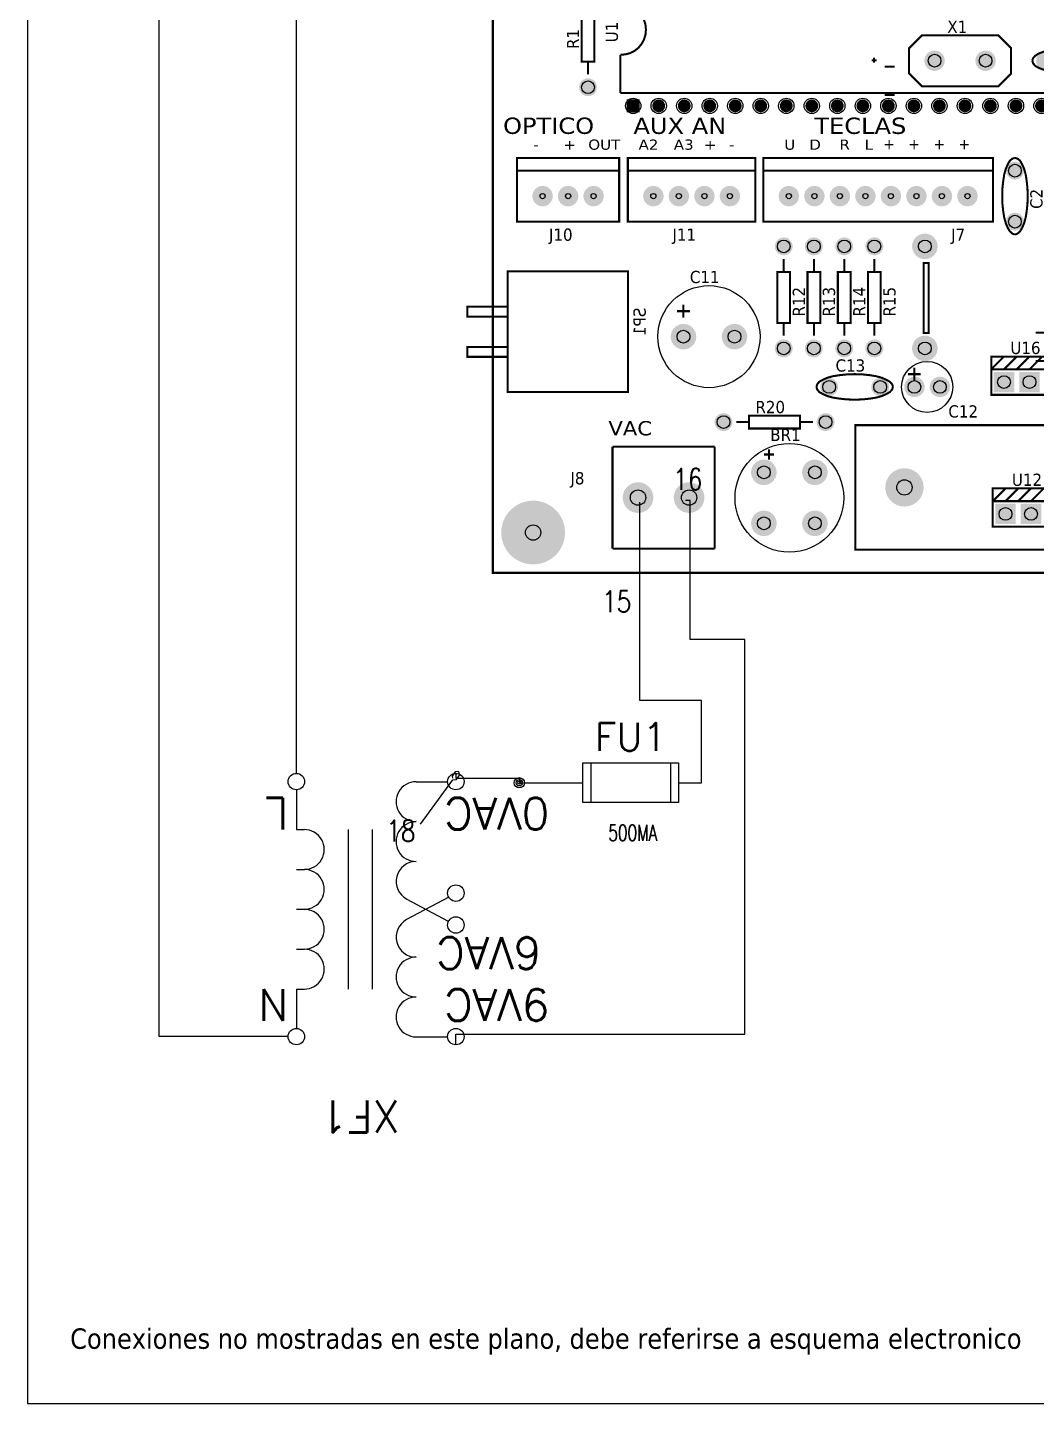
# Model space of a CAD drawing. Header units: millimetres. Extents: x 123.5 to 144.3, y 105.4 to 121.6.
# Drawn here: x 123.51 to 129.44, y 105.41 to 113.5 of the extents above; entities that cross this region are included whole.
import ezdxf
from ezdxf.enums import TextEntityAlignment as Align

# ---------------------------------------------------------------- set-up
doc = ezdxf.new("R2010")
doc.units = ezdxf.units.MM
for name, color, linetype in [('12632256', 7, 'Continuous'), ('BLK_12AWG', 7, 'Continuous'), ('DESC', 250, 'Continuous'), ('SYMS', 7, 'Continuous'), ('TAGS', 250, 'Continuous'), ('TERMS', 250, 'Continuous'), ('WIRES', 7, 'Continuous')]:
    doc.layers.add(name, color=color, linetype=linetype)
doc.layers.add('WIRENO', color=7, linetype='Continuous', true_color=0x000000)
doc.styles.get("Standard").update_dxf_attribs({"font": 'tahoma.ttf'})
doc.styles.add('WD', font='romans.shx')

# ---------------------------------------------------------------- blocks, each defined once
blk = doc.blocks.new('EPAD')
at = {"const_width": 0.5}
blk.add_lwpolyline([(-0.25, 0, 1), (0.25, 0, 1)], format="xyb", close=True, dxfattribs=at)
blk = doc.blocks.new('RPAD')
blk.add_trace([(-0.5, -0.5), (-0.5, 0.5), (0.5, -0.5), (0.5, 0.5)])
blk = doc.blocks.new('TarjetaElec')
at = {"const_width": 0.008}
for points in [[(149.0406, 100.3538), (154.0006, 100.3538), (154.0006, 104.4678), (149.0406, 104.4678), (149.0406, 100.3538)], [(149.3886, 102.3578), (149.4386, 102.3578), (149.4386, 102.5568), (149.3886, 102.5568), (149.3886, 102.3578)], [(149.6406, 102.4838), (149.6386, 102.5038), (149.6326, 102.5228), (149.6236, 102.5398), (149.6116, 102.5548), (149.5966, 102.5668), (149.5796, 102.5758), (149.5606, 102.5818), (149.5406, 102.5838)], [(149.6406, 102.4838), (149.6386, 102.4628), (149.6326, 102.4438), (149.6236, 102.4278), (149.6116, 102.4128), (149.5966, 102.4008), (149.5796, 102.3918), (149.5606, 102.3868), (149.5406, 102.3848)], [(150.7216, 102.4608), (151.0216, 102.4608), (151.0716, 102.4108), (151.0716, 102.3118), (151.0216, 102.2618), (150.7216, 102.2618), (150.6716, 102.3118), (150.6716, 102.4108), (150.7216, 102.4608)], [(151.1546, 102.3618), (151.1576, 102.3718), (151.1656, 102.3808), (151.1796, 102.3898), (151.1976, 102.3968), (151.2196, 102.4028), (151.2456, 102.4068), (151.2736, 102.4098), (151.3046, 102.4108)], [(149.4136, 102.3078), (149.4136, 102.3578)], [(149.5406, 102.2348), (149.5406, 102.3848)], [(150.5446, 102.3638), (150.5246, 102.3638)], [(150.5346, 102.3538), (150.5346, 102.3738)], [(151.1546, 102.3618), (151.1576, 102.3518), (151.1656, 102.3418), (151.1796, 102.3338), (151.1976, 102.3268), (151.2196, 102.3198), (151.2456, 102.3158), (151.2736, 102.3128), (151.3046, 102.3118)], [(150.6146, 102.3388), (150.5766, 102.3388)], [(149.5406, 102.2348), (151.5396, 102.2348)], [(150.6146, 102.2278), (150.5756, 102.2278)], [(149.1356, 101.7308), (149.5356, 101.7308), (149.5356, 101.9808), (149.1356, 101.9808), (149.1356, 101.7308)], [(149.5696, 101.7308), (150.0696, 101.7308), (150.0696, 101.9808), (149.5696, 101.9808), (149.5696, 101.7308)], [(150.1006, 101.7308), (151.0006, 101.7308), (151.0006, 101.9808), (150.1006, 101.9808), (150.1006, 101.7308)], [(151.0866, 101.9808), (151.0766, 101.9778), (151.0666, 101.9698), (151.0586, 101.9558), (151.0506, 101.9378), (151.0446, 101.9158), (151.0406, 101.8898), (151.0376, 101.8618), (151.0366, 101.8308)], [(151.0866, 101.9808), (151.0966, 101.9778), (151.1066, 101.9698), (151.1146, 101.9558), (151.1226, 101.9378), (151.1286, 101.9158), (151.1326, 101.8898), (151.1356, 101.8618), (151.1366, 101.8308)], [(149.1356, 101.9308), (149.5356, 101.9308)], [(149.5696, 101.9308), (150.0696, 101.9308)], [(150.1006, 101.9308), (151.0006, 101.9308)], [(151.0866, 101.6808), (151.0816, 101.6818), (151.0766, 101.6838), (151.0666, 101.6928), (151.0586, 101.7058), (151.0506, 101.7248), (151.0446, 101.7468), (151.0406, 101.7718), (151.0376, 101.7998), (151.0366, 101.8308)], [(151.0866, 101.6808), (151.0916, 101.6818), (151.0966, 101.6838), (151.1066, 101.6928), (151.1146, 101.7058), (151.1226, 101.7248), (151.1286, 101.7468), (151.1326, 101.7718), (151.1356, 101.7998), (151.1366, 101.8308)], [(149.0986, 101.0628), (149.5706, 101.0628), (149.5706, 101.5358), (149.0986, 101.5358), (149.0986, 101.0628)], [(150.1556, 101.3338), (150.2056, 101.3338), (150.2056, 101.5338), (150.1556, 101.5338), (150.1556, 101.3338)], [(150.1806, 101.5838), (150.1806, 101.5338)], [(150.2736, 101.3338), (150.3236, 101.3338), (150.3236, 101.5338), (150.2736, 101.5338), (150.2736, 101.3338)], [(150.2986, 101.5838), (150.2986, 101.5338)], [(150.3926, 101.3338), (150.4426, 101.3338), (150.4426, 101.5338), (150.3926, 101.5338), (150.3926, 101.3338)], [(150.4176, 101.5838), (150.4176, 101.5338)], [(150.5106, 101.3338), (150.5606, 101.3338), (150.5606, 101.5338), (150.5106, 101.5338), (150.5106, 101.3338)], [(150.5356, 101.5838), (150.5356, 101.5338)], [(150.7286, 101.2938), (150.7486, 101.2938), (150.7486, 101.5688), (150.7286, 101.5688), (150.7286, 101.2938)], [(148.9406, 101.3578), (149.0986, 101.3578), (149.0986, 101.3978), (148.9406, 101.3978), (148.9406, 101.3578)], [(149.7626, 101.3798), (149.8126, 101.3798)], [(149.7876, 101.4048), (149.7876, 101.3548)], [(150.1806, 101.3338), (150.1806, 101.2838)], [(150.2986, 101.3338), (150.2986, 101.2838)], [(150.4176, 101.3338), (150.4176, 101.2838)], [(150.5356, 101.3338), (150.5356, 101.2838)], [(151.1676, 101.2958), (151.2066, 101.2958)], [(148.9406, 101.2008), (149.0986, 101.2008), (149.0986, 101.2398), (148.9406, 101.2398), (148.9406, 101.2008)], [(150.6926, 101.1578), (150.6926, 101.1078)], [(150.9936, 101.1518), (150.9936, 101.2018), (151.2936, 101.2018), (151.2936, 101.1518)], [(150.9936, 101.1518), (151.0436, 101.2018)], [(151.0436, 101.1518), (151.0936, 101.2018)], [(151.0936, 101.1518), (151.1436, 101.2018)], [(151.1436, 101.1518), (151.1936, 101.2018)], [(151.1676, 101.1848), (151.2056, 101.1848)], [(150.3086, 101.0828), (150.3116, 101.0928), (150.3196, 101.1028), (150.3336, 101.1108), (150.3516, 101.1188), (150.3736, 101.1248), (150.3996, 101.1288), (150.4276, 101.1318), (150.4586, 101.1328)], [(150.6086, 101.0828), (150.6056, 101.0928), (150.5966, 101.1028), (150.5826, 101.1108), (150.5646, 101.1188), (150.5426, 101.1248), (150.5176, 101.1288), (150.4896, 101.1318), (150.4586, 101.1328)], [(150.6676, 101.1328), (150.7176, 101.1328)], [(150.9936, 101.0518), (151.2936, 101.0518), (151.2936, 101.1518), (150.9936, 101.1518), (150.9936, 101.0518)], [(150.3086, 101.0828), (150.3116, 101.0728), (150.3196, 101.0628), (150.3336, 101.0548), (150.3516, 101.0468), (150.3736, 101.0408), (150.3996, 101.0368), (150.4276, 101.0338), (150.4586, 101.0328)], [(150.6086, 101.0828), (150.6056, 101.0728), (150.5966, 101.0628), (150.5826, 101.0548), (150.5646, 101.0468), (150.5426, 101.0408), (150.5176, 101.0368), (150.4896, 101.0338), (150.4586, 101.0328)], [(149.9946, 100.9448), (150.0446, 100.9448)], [(150.0446, 100.9198), (150.2446, 100.9198), (150.2446, 100.9698), (150.0446, 100.9698), (150.0446, 100.9198)], [(150.2446, 100.9448), (150.2946, 100.9448)], [(150.4606, 100.4448), (151.8376, 100.4448), (151.8376, 100.9328), (150.4606, 100.9328), (150.4606, 100.4448)], [(149.5096, 100.8488), (149.5096, 100.4488)], [(149.5096, 100.8488), (149.9096, 100.8488)], [(149.9096, 100.8488), (149.9096, 100.4488)], [(150.1226, 100.8378), (150.1226, 100.7978)], [(150.1026, 100.8178), (150.1426, 100.8178)], [(150.9996, 100.6348), (150.9996, 100.6848), (151.2996, 100.6848), (151.2996, 100.6348)], [(150.9996, 100.6348), (151.0496, 100.6848)], [(151.0496, 100.6348), (151.0996, 100.6848)], [(151.0996, 100.6348), (151.1496, 100.6848)], [(151.1496, 100.6348), (151.1996, 100.6848)], [(150.9996, 100.5348), (151.2996, 100.5348), (151.2996, 100.6348), (150.9996, 100.6348), (150.9996, 100.5348)], [(149.5096, 100.4488), (149.9096, 100.4488)]]:
    blk.add_lwpolyline(points, dxfattribs=at)
for centre, radius in [((150.7716, 102.3618), 0.025), ((150.9716, 102.3618), 0.025), ((149.4136, 102.2578), 0.025), ((149.5906, 102.1848), 0.03), ((149.6906, 102.1848), 0.03), ((149.7906, 102.1848), 0.03), ((149.8906, 102.1848), 0.03), ((149.9906, 102.1848), 0.03), ((150.0906, 102.1848), 0.03), ((150.1906, 102.1848), 0.03), ((150.2906, 102.1848), 0.03), ((150.3906, 102.1848), 0.03), ((150.4906, 102.1848), 0.03), ((150.5906, 102.1848), 0.03), ((150.6906, 102.1848), 0.03), ((150.7906, 102.1848), 0.03), ((150.8906, 102.1848), 0.03), ((150.9906, 102.1848), 0.03), ((151.0906, 102.1848), 0.03), ((151.1906, 102.1848), 0.03), ((151.0866, 101.9308), 0.025), ((149.2356, 101.8308), 0.01), ((149.3356, 101.8308), 0.01), ((149.4356, 101.8308), 0.01), ((149.6696, 101.8308), 0.01), ((149.7696, 101.8308), 0.01), ((149.8696, 101.8308), 0.01), ((149.9696, 101.8308), 0.01), ((150.2006, 101.8308), 0.01), ((150.3006, 101.8308), 0.01), ((150.4006, 101.8308), 0.01), ((150.5006, 101.8308), 0.01), ((150.6006, 101.8308), 0.01), ((150.7006, 101.8308), 0.01), ((150.8006, 101.8308), 0.01), ((150.9006, 101.8308), 0.01), ((151.0866, 101.7308), 0.025), ((150.1806, 101.6338), 0.025), ((150.2986, 101.6338), 0.025), ((150.4176, 101.6338), 0.025), ((150.5356, 101.6338), 0.025), ((150.7336, 101.6338), 0.025), ((149.7876, 101.2798), 0.025), ((149.9876, 101.2798), 0.025), ((150.1806, 101.2338), 0.025), ((150.2986, 101.2338), 0.025), ((150.4176, 101.2338), 0.025), ((150.5356, 101.2338), 0.025), ((150.7336, 101.2338), 0.025), ((150.3586, 101.0828), 0.025), ((150.5586, 101.0828), 0.025), ((150.6926, 101.0828), 0.025), ((150.7926, 101.0828), 0.025), ((151.0436, 101.1018), 0.025), ((151.1436, 101.1018), 0.025), ((149.9446, 100.9448), 0.025), ((150.3446, 100.9448), 0.025), ((150.1026, 100.7478), 0.025), ((150.3026, 100.7478), 0.025), ((149.6096, 100.6488), 0.03), ((149.8096, 100.6488), 0.03), ((150.6536, 100.6888), 0.03), ((150.1026, 100.5478), 0.025), ((150.3026, 100.5478), 0.025), ((151.0496, 100.5848), 0.025), ((151.1496, 100.5848), 0.025), ((149.1986, 100.5118), 0.03)]:
    blk.add_circle(centre, radius)
at = {"layer": '12632256'}
for centre, radius in [((149.8876, 101.2798), 0.2), ((150.7426, 101.0828), 0.1), ((150.2026, 100.6478), 0.213)]:
    blk.add_circle(centre, radius, dxfattribs=at)
for name, p, xscale, yscale in [('EPAD', (150.7716, 102.3618), 0.08, 0.08), ('EPAD', (150.9716, 102.3618), 0.08, 0.08), ('EPAD', (151.2046, 102.3618), 0.07, 0.07), ('EPAD', (149.4136, 102.2578), 0.07, 0.07), ('RPAD', (149.5906, 102.1848), 0.05, 0.05), ('EPAD', (149.6906, 102.1848), 0.05, 0.05), ('EPAD', (149.7906, 102.1848), 0.05, 0.05), ('EPAD', (149.8906, 102.1848), 0.05, 0.05), ('EPAD', (149.9906, 102.1848), 0.05, 0.05), ('EPAD', (150.0906, 102.1848), 0.05, 0.05), ('EPAD', (150.1906, 102.1848), 0.05, 0.05), ('EPAD', (150.2906, 102.1848), 0.05, 0.05), ('EPAD', (150.3906, 102.1848), 0.05, 0.05), ('EPAD', (150.4906, 102.1848), 0.05, 0.05), ('EPAD', (150.5906, 102.1848), 0.05, 0.05), ('EPAD', (150.6906, 102.1848), 0.05, 0.05), ('EPAD', (150.7906, 102.1848), 0.05, 0.05), ('EPAD', (150.8906, 102.1848), 0.05, 0.05), ('EPAD', (150.9906, 102.1848), 0.05, 0.05), ('EPAD', (151.0906, 102.1848), 0.05, 0.05), ('EPAD', (151.1906, 102.1848), 0.05, 0.05), ('EPAD', (151.0866, 101.9308), 0.07, 0.07), ('EPAD', (149.2356, 101.8308), 0.08, 0.08), ('EPAD', (149.3356, 101.8308), 0.08, 0.08), ('EPAD', (149.4356, 101.8308), 0.08, 0.08), ('EPAD', (149.6696, 101.8308), 0.08, 0.08), ('EPAD', (149.7696, 101.8308), 0.08, 0.08), ('EPAD', (149.8696, 101.8308), 0.08, 0.08), ('EPAD', (149.9696, 101.8308), 0.08, 0.08), ('EPAD', (150.2006, 101.8308), 0.08, 0.08), ('EPAD', (150.3006, 101.8308), 0.08, 0.08), ('EPAD', (150.4006, 101.8308), 0.08, 0.08), ('EPAD', (150.5006, 101.8308), 0.08, 0.08), ('EPAD', (150.6006, 101.8308), 0.08, 0.08), ('EPAD', (150.7006, 101.8308), 0.08, 0.08), ('EPAD', (150.8006, 101.8308), 0.08, 0.08), ('EPAD', (150.9006, 101.8308), 0.08, 0.08), ('EPAD', (151.0866, 101.7308), 0.07, 0.07), ('EPAD', (150.1806, 101.6338), 0.07, 0.07), ('EPAD', (150.2986, 101.6338), 0.07, 0.07), ('EPAD', (150.4176, 101.6338), 0.07, 0.07), ('EPAD', (150.5356, 101.6338), 0.07, 0.07), ('EPAD', (150.7336, 101.6338), 0.1, 0.1), ('EPAD', (149.7876, 101.2798), 0.1, 0.1), ('EPAD', (149.9876, 101.2798), 0.1, 0.1), ('EPAD', (150.1806, 101.2338), 0.07, 0.07), ('EPAD', (150.2986, 101.2338), 0.07, 0.07), ('EPAD', (150.4176, 101.2338), 0.07, 0.07), ('EPAD', (150.5356, 101.2338), 0.07, 0.07), ('EPAD', (150.7336, 101.2338), 0.1, 0.1), ('EPAD', (150.3586, 101.0828), 0.07, 0.07), ('EPAD', (150.5586, 101.0828), 0.07, 0.07), ('EPAD', (150.6926, 101.0828), 0.08, 0.08), ('EPAD', (150.7926, 101.0828), 0.08, 0.08), ('RPAD', (151.0436, 101.1018), 0.08, 0.08), ('RPAD', (151.1436, 101.1018), 0.08, 0.08), ('EPAD', (149.9446, 100.9448), 0.07, 0.07), ('EPAD', (150.3446, 100.9448), 0.07, 0.07), ('EPAD', (150.1026, 100.7478), 0.1, 0.1), ('EPAD', (150.3026, 100.7478), 0.1, 0.1), ('EPAD', (150.6536, 100.6888), 0.15, 0.15), ('EPAD', (149.6096, 100.6488), 0.12, 0.12), ('EPAD', (149.8096, 100.6488), 0.12, 0.12), ('EPAD', (149.1986, 100.5118), 0.25, 0.25), ('RPAD', (151.0496, 100.5848), 0.08, 0.08), ('RPAD', (151.1496, 100.5848), 0.08, 0.08), ('EPAD', (150.1026, 100.5478), 0.1, 0.1), ('EPAD', (150.3026, 100.5478), 0.1, 0.1)]:
    blk.add_blockref(name, p, dxfattribs=dict(xscale=xscale, yscale=yscale))
for s, height, width, p in [('U1', 0.048, 1.041667, (149.5306, 102.4338)), ('R1', 0.048, 1.041667, (149.3786, 102.4078)), ('+', 0.04, 1.25, (150.6106, 102.0078)), ('+', 0.04, 1.25, (150.7086, 102.0078)), ('+', 0.04, 1.25, (150.8076, 102.0078)), ('+', 0.04, 1.25, (150.9056, 102.0078)), ('C2', 0.048, 1.041667, (151.1946, 101.7808)), ('R12', 0.048, 1.041667, (150.2636, 101.3588)), ('R13', 0.048, 1.041667, (150.3816, 101.3588)), ('R14', 0.048, 1.041667, (150.5006, 101.3588)), ('R15', 0.048, 1.041667, (150.6186, 101.3588))]:
    blk.add_text(s, height=height, rotation=90, dxfattribs=dict(at, width=width)).set_placement(p)
for s, height, width, p in [('X1', 0.048, 1.041667, (150.8216, 102.4708)), ('OPTICO', 0.064, 1.25, (149.0806, 102.0748)), ('AUX AN', 0.064, 1.25, (149.5916, 102.0748)), ('TECLAS', 0.064, 1.25, (150.3006, 102.0748)), ('-', 0.04, 1.25, (149.1986, 102.0128)), ('+', 0.04, 1.25, (149.3166, 102.0128)), ('OUT', 0.04, 1.25, (149.4146, 102.0128)), ('A2', 0.04, 1.25, (149.6116, 102.0128)), ('A3', 0.04, 1.25, (149.7496, 102.0128)), ('+', 0.04, 1.25, (149.8676, 102.0128)), ('-', 0.04, 1.25, (149.9656, 102.0128)), ('U', 0.04, 1.25, (150.1826, 102.0128)), ('D', 0.04, 1.25, (150.2806, 102.0128)), ('R', 0.04, 1.25, (150.3986, 102.0128)), ('L', 0.04, 1.25, (150.4976, 102.0128)), ('J10', 0.048, 1.041667, (149.2606, 101.6558)), ('J11', 0.048, 1.041667, (149.7446, 101.6558)), ('J7', 0.048, 1.041667, (150.8366, 101.6558)), ('C11', 0.048, 1.041667, (149.8126, 101.4898)), ('U16', 0.048, 1.041667, (151.0686, 101.2118)), ('C13', 0.048, 1.041667, (150.3836, 101.1428)), ('R20', 0.048, 1.041667, (150.0696, 100.9798)), ('C12', 0.048, 1.041667, (150.8256, 100.9628)), ('VAC', 0.056, 1.25, (149.4936, 100.8928)), ('BR1', 0.048, 1.041667, (150.1276, 100.8708)), ('J8', 0.048, 1.041667, (149.3446, 100.7008)), ('U12', 0.048, 1.041667, (151.0746, 100.6948))]:
    blk.add_text(s, height=height, dxfattribs=dict(at, width=width)).set_placement(p)
at = {"layer": '12632256', "text_generation_flag": 2, "width": 1.041667}
blk.add_text('SP1', height=0.048, rotation=90, dxfattribs=at).set_placement((149.6396, 101.3938))
blk = doc.blocks.new('VXF1D')
for p, q in [((0.1562, 0.5), (0.0322, 0.5)), ((0.625, 0.3125), (0.625, 0.4668)), ((0.3281, -0.3125), (0.3281, 0.3125)), ((0.4219, -0.3125), (0.4219, 0.3125)), ((0.625, 0.3125), (0.5938, 0.3125)), ((0.625, 0.1562), (0.5938, 0.1562)), ((0.028, -0.0476), (0.193, 0.0404)), ((0.0288, 0.0471), (0.193, -0.0404)), ((0.625, 0), (0.5938, 0)), ((0.625, -0.1562), (0.5938, -0.1562)), ((0.625, -0.3125), (0.5938, -0.3125)), ((0.625, -0.4688), (0.625, -0.3125)), ((0.1562, -0.5), (0.0322, -0.5))]:
    blk.add_line(p, q)
for centre in [(0, 0.499), (0.625, 0.499), (0, 0.0615), (0, -0.0635), (0, -0.501), (0.625, -0.501)]:
    blk.add_circle(centre, 0.0322)
for centre, start, end in [((0.1562, 0.4219), 270, 90.001), ((0.1562, 0.2656), 270, 90.001), ((0.5938, 0.2344), 90.001, 270.002), ((0.1562, 0.1094), 298.0713, 90.001), ((0.5938, 0.0781), 90.001, 270.002), ((0.5938, -0.0781), 90.001, 270.002), ((0.1562, -0.1094), 269.999, 61.9287), ((0.5938, -0.2344), 90.001, 270.002), ((0.1562, -0.2656), 269.999, 90), ((0.1562, -0.4219), 269.999, 90)]:
    blk.add_arc(centre, 0.0781, start, end)
at = {"style": 'WD'}
blk.add_attdef('TAG1', text='', height=0.125, dxfattribs=at).set_placement((0.375, 0.75), align=Align.CENTER)
at = {"style": 'WD', "width": 0.7}
for tag, p in [('RATING1', (0.3994, 0.5938)), ('INST', (0.4245, -0.5721)), ('LOC', (0.4245, -0.7417)), ('DESC1', (0.4245, -0.8979)), ('DESC2', (0.4245, -1.0542))]:
    blk.add_attdef(tag, text='', height=0.125, dxfattribs=at).set_placement(p, align=Align.CENTER)
at = {"style": 'WD'}
for tag, p, height, flags in [('X2TERM04', (0, 0.5312), 0.0125, 1), ('X2TERM07', (0.625, 0.5312), 0.0125, 1), ('X4TERM04', (-0.0322, 0.499), 0.0125, 1), ('FAMILY', (0.3823, 0.5188), 0.01, 9), ('X1TERM07', (0.6572, 0.499), 0.0125, 1), ('X4TERM03', (-0.0322, 0.0615), 0.0125, 1), ('X1TERM06', (0.6319, 0), 0.0125, 1), ('X4TERM02', (-0.0322, -0.0635), 0.0125, 1), ('X4TERM01', (-0.0322, -0.501), 0.0125, 1), ('X8TERM01', (0, -0.5332), 0.0125, 1), ('X8TERM05', (0.625, -0.5332), 0.0125, 1), ('X1TERM05', (0.6572, -0.501), 0.0125, 1)]:
    blk.add_attdef(tag, p, '', height=height, dxfattribs=dict(at, flags=flags))
at = {"linetype": 'Continuous', "style": 'WD', "flags": 9}
for tag, p in [('CAT', (0.4074, 0.4903)), ('ASSYCODE', (0.4053, 0.4526)), ('MFG', (0.4054, 0.4708))]:
    blk.add_attdef(tag, text='', height=0.01, dxfattribs=at).set_placement(p, align=Align.CENTER)
at = {"linetype": 'Continuous', "style": 'WD', "flags": 8}
for tag, p in [('TERM04', (0.0469, 0.4375)), ('TERM03', (0.0781, 0.2344)), ('TERM02', (0.0781, -0.1094))]:
    blk.add_attdef(tag, text='', height=0.125, dxfattribs=at).set_placement(p, align=Align.TOP_RIGHT)
for tag, p in [('TERM07', (0.6562, 0.4375)), ('TERM06', (0.6562, -0.0312))]:
    blk.add_attdef(tag, text='', height=0.125, dxfattribs=at).set_placement(p, align=Align.TOP_LEFT)
blk.add_attdef('TERM01', text='', height=0.125, dxfattribs=at).set_placement((0.0469, -0.4375), align=Align.RIGHT)
blk.add_attdef('TERM05', (0.6562, -0.4375), '', height=0.125, dxfattribs=at)
blk = doc.blocks.new('HFU1')
for p, q in [((-0.1875, -0.0781), (-0.1875, 0.0781)), ((-0.1875, 0.0781), (0.1875, 0.0781)), ((-0.1562, 0.0781), (-0.1562, -0.0781)), ((0.1562, 0.0781), (0.1562, -0.0781)), ((0.1875, 0.0781), (0.1875, -0.0781)), ((0.1875, -0.0781), (-0.1875, -0.0781))]:
    blk.add_line(p, q)
at = {"style": 'WD', "width": 0.7}
for tag, p in [('INST', (0, 0.366)), ('LOC', (0, 0.2812)), ('DESC1', (0.0083, -0.2275)), ('DESC2', (0.0083, -0.3217)), ('DESC3', (0.0083, -0.4063))]:
    blk.add_attdef(tag, text='', height=0.0625, dxfattribs=at).set_placement(p, align=Align.CENTER)
at = {"style": 'WD'}
blk.add_attdef('TAG1', text='', height=0.1094, dxfattribs=at).set_placement((0, 0.125), align=Align.CENTER)
at = {"linetype": 'Continuous', "style": 'WD', "flags": 9}
for tag, p in [('ASSYCODE', (0.1569, 0.2509)), ('CAT', (0.1564, 0.1022)), ('MFG', (0.1564, 0.0827))]:
    blk.add_attdef(tag, text='', height=0.01, dxfattribs=at).set_placement(p, align=Align.CENTER)
at = {"style": 'WD'}
for tag, p in [('X2LINK', (0, 0.1094)), ('X8LINK', (0, -0.1094))]:
    blk.add_attdef(tag, p, '', height=0.01, dxfattribs=at)
for tag, p, height, flags in [('FAMILY', (0.1292, 0.1076), 0.01, 9), ('X4TERM01', (-0.1875, 0), 0.0109, 1), ('X1TERM02', (0.1875, 0), 0.0109, 1)]:
    blk.add_attdef(tag, p, '', height=height, dxfattribs=dict(at, flags=flags))
at = {"style": 'WD', "width": 0.7}
blk.add_attdef('RATING1', text='', height=0.0938, dxfattribs=at).set_placement((0, 0), align=Align.MIDDLE_CENTER)
at = {"linetype": 'Continuous', "style": 'WD', "flags": 8}
blk.add_attdef('TERM01', text='', height=0.0625, dxfattribs=at).set_placement((-0.25, -0.0158), align=Align.TOP_RIGHT)
blk.add_attdef('TERM02', text='', height=0.0625, dxfattribs=at).set_placement((0.25, -0.0158), align=Align.TOP_LEFT)
blk = doc.blocks.new('WDDOT')
for radius in [0.03, 0.0187, 0.00929]:
    blk.add_circle((0, 0), radius)
blk = doc.blocks.new('WD_WNV')
at = {"style": 'WD', "flags": 1}
for tag, p in [('W01USER', (-0.0625, 0.0938)), ('W02USER', (-0.0625, 0.0859)), ('W03USER', (-0.0625, 0.0781)), ('W04USER', (-0.0625, 0.0703)), ('W05USER', (-0.0625, 0.0625)), ('W06USER', (-0.0625, 0.0547)), ('W07USER', (-0.0625, 0.0469)), ('W08USER', (-0.0625, 0.0391)), ('W09USER', (-0.0625, 0.0312)), ('W10USER', (-0.0625, 0.0234))]:
    blk.add_attdef(tag, text='', height=0.005, dxfattribs=at).set_placement(p, align=Align.CENTER)
at = {"linetype": 'Continuous', "style": 'WD', "width": 0.8}
blk.add_attdef('WIRENO', text='', height=0.125, dxfattribs=at).set_placement((-0.05, 0), align=Align.MIDDLE_RIGHT)
blk = doc.blocks.new('WD_WNH')
at = {"linetype": 'Continuous', "style": 'WD', "width": 0.8}
blk.add_attdef('WIRENO', text='', height=0.125, dxfattribs=at).set_placement((0, 0.0625), align=Align.CENTER)
at = {"style": 'WD', "flags": 1}
for tag, p in [('W01USER', (0, 0.0781)), ('W02USER', (0, 0.0703)), ('W03USER', (0, 0.0625)), ('W04USER', (0, 0.0547)), ('W05USER', (0, 0.0469)), ('W06USER', (0, 0.0391)), ('W07USER', (0, 0.0312)), ('W08USER', (0, 0.0234)), ('W09USER', (0, 0.0156)), ('W10USER', (0, 0.0078))]:
    blk.add_attdef(tag, text='', height=0.005, dxfattribs=at).set_placement(p, align=Align.CENTER)

msp = doc.modelspace()

# ---------------------------------------------------------------- linework, layer by layer
at = {"color": 7, "linetype": 'Continuous'}
for p, q in [((123.5055, 121.5905), (123.5055, 105.4055)), ((123.5055, 105.4055), (144.2555, 105.4055))]:
    msp.add_line(p, q, dxfattribs=at)
at = {"layer": 'BLK_12AWG'}
for p, q in [((124.28, 107.5633), (124.28, 117.6969)), ((125.0375, 107.5633), (124.28, 107.5633))]:
    msp.add_line(p, q, dxfattribs=at)
at = {"layer": 'WIRENO'}
msp.add_lwpolyline([(125.8153, 108.8134), (126.0048, 109.0725), (126.0267, 109.0759), (126.0451, 109.1012), (126.0417, 109.123), (126.0199, 109.1196), (126.0014, 109.0944), (126.0031, 109.0835)], dxfattribs=at)
at = {"layer": 'WIRES'}
for p, q in [((125.0858, 109.1116), (125.0858, 116.9282)), ((127.1045, 109.5392), (127.1045, 110.7061)), ((127.4001, 110.7162), (127.3732, 110.7162)), ((127.4001, 109.8979), (127.4001, 110.7162)), ((127.7223, 109.8979), (127.4001, 109.8979)), ((127.7223, 107.5774), (127.7223, 109.8979)), ((127.4671, 109.5392), (127.1045, 109.5392)), ((127.4671, 109.0563), (127.4671, 109.5392)), ((126.0233, 109.1116), (126.0233, 109.0839)), ((126.0233, 109.0839), (126.3964, 109.0839)), ((126.3964, 109.0839), (126.3964, 109.0563)), ((126.3964, 109.0563), (126.7696, 109.0563)), ((127.3321, 109.0563), (127.4671, 109.0563)), ((126.0233, 107.515), (126.0233, 107.5774)), ((126.0233, 107.5774), (127.7223, 107.5774))]:
    msp.add_line(p, q, dxfattribs=at)

# ---------------------------------------------------------------- block references
at = {"layer": 'BLK_12AWG', "xscale": 1.5, "yscale": 1.5, "zscale": 1.5}
msp.add_blockref('TarjetaElec', (-97.3203, -40.2399), dxfattribs=at)
at = {"layer": 'SYMS'}
ref = msp.add_blockref('HFU1', (127.0508, 109.0563), dxfattribs=dict(at, xscale=1.5, yscale=1.5, zscale=1.5))
ref.add_attrib('DESC1', '500MA', dxfattribs={"layer": 'DESC', "height": 0.09375, "style": 'WD', "width": 0.7}).set_placement((127.0633, 108.715), align=Align.CENTER)
ref.add_attrib('TAG1', 'FU1', dxfattribs={"layer": 'TAGS', "height": 0.16406, "style": 'WD'}).set_placement((127.0508, 109.2438), align=Align.CENTER)
ref = msp.add_blockref('VXF1D', (126.0233, 108.3118), dxfattribs=dict(at, xscale=1.5, yscale=1.5, zscale=1.5, rotation=180))
ref.add_attrib('TERM03', '6VAC', dxfattribs={"layer": 'TERMS', "linetype": 'Continuous', "height": 0.1875, "rotation": 180, "style": 'WD', "flags": 8}).set_placement((125.9061, 107.9603), align=Align.TOP_RIGHT)
ref.add_attrib('TERM05', 'L', (125.0389, 108.9681), dxfattribs={"layer": 'TERMS', "linetype": 'Continuous', "height": 0.1875, "rotation": 180, "style": 'WD', "flags": 8})
ref.add_attrib('TERM07', 'N', dxfattribs={"layer": 'TERMS', "linetype": 'Continuous', "height": 0.1875, "rotation": 180, "style": 'WD', "flags": 8}).set_placement((125.0389, 107.6556), align=Align.TOP_LEFT)
ref.add_attrib('TAG1', 'XF1', dxfattribs={"layer": 'TAGS', "height": 0.1875, "rotation": 180, "style": 'WD'}).set_placement((125.4608, 107.1868), align=Align.CENTER)
ref.add_attrib('TERM04', '9VAC', dxfattribs={"layer": 'TERMS', "linetype": 'Continuous', "height": 0.1875, "rotation": 180, "style": 'WD', "flags": 8}).set_placement((125.953, 107.6556), align=Align.TOP_RIGHT)
ref.add_attrib('TERM01', '0VAC', dxfattribs={"layer": 'TERMS', "linetype": 'Continuous', "height": 0.1875, "rotation": 180, "style": 'WD', "flags": 8}).set_placement((125.953, 108.9681), align=Align.RIGHT)
msp.add_blockref('WDDOT', (126.3964, 109.0563), dxfattribs=at)
at = {"layer": 'WIRENO'}
ref = msp.add_blockref('WD_WNH', (127.3866, 110.7162), dxfattribs=at)
ref.add_attrib('WIRENO', '16', dxfattribs={"linetype": 'Continuous', "height": 0.125, "style": 'WD', "width": 0.8}).set_placement((127.3866, 110.7787), align=Align.CENTER)
ref = msp.add_blockref('WD_WNV', (127.1045, 110.1226), dxfattribs=at)
ref.add_attrib('WIRENO', '15', dxfattribs={"linetype": 'Continuous', "height": 0.125, "style": 'WD', "width": 0.8}).set_placement((127.0545, 110.1226), align=Align.MIDDLE_RIGHT)
ref = msp.add_blockref('WD_WNV', (126.0233, 109.0978), dxfattribs=at)
ref.add_attrib('WIRENO', '18', dxfattribs={"linetype": 'Continuous', "height": 0.125, "style": 'WD', "width": 0.8}).set_placement((125.7858, 108.773), align=Align.MIDDLE_RIGHT)

# ---------------------------------------------------------------- texts
at = {"insert": (123.7561, 105.8471), "char_height": 0.12, "attachment_point": 1}
msp.add_mtext_dynamic_manual_height_columns('Conexiones no mostradas en este plano, debe referirse a esquema electronico', width=9.456212, gutter_width=0.05, heights=[0], dxfattribs=at)

doc.saveas('drawing.dxf')
